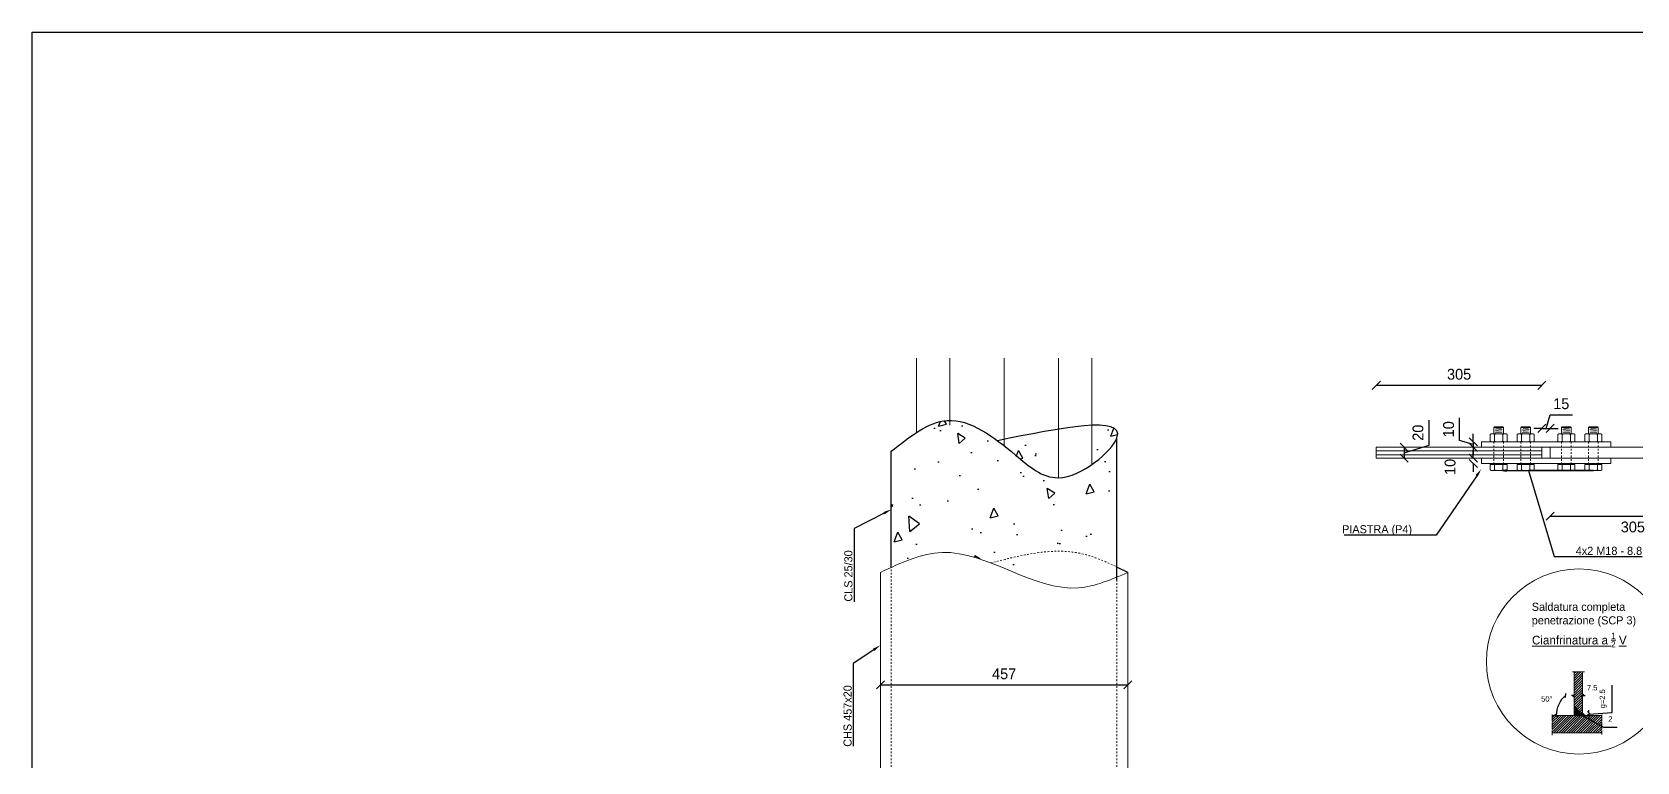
# Model space of a CAD drawing. Header units: millimetres. Extents: x -6949 to 549764, y -83146 to 127128.
# Drawn here: x 10961 to 13927, y -46635 to -45287 of the extents above; entities that cross this region are included whole.
import ezdxf
from ezdxf import colors
from ezdxf.entities.mleader import LeaderData, LeaderLine
from ezdxf.math import Vec2, Vec3

# ---------------------------------------------------------------- set-up
doc = ezdxf.new("R2010")
doc.units = ezdxf.units.MM
doc.linetypes.add('ACAD_ISO02W100', pattern=[15, 12, -3])
doc.linetypes.add('Tratto', pattern=[6.35, 3.175, -3.175])
for name, color, linetype, lineweight in [('armatura', 1, 'Continuous', 15), ('bulloni', 5, 'Continuous', 9), ('piastra', 6, 'Continuous', 18), ('S-BEAM', 5, 'Continuous', 18), ('S-COLS', 7, 'Continuous', 18), ('sezione', 1, 'ACAD_ISO02W100', 20), ('tratteggio', 253, 'Tratto', 15)]:
    doc.layers.add(name, color=color, linetype=linetype, lineweight=lineweight)
doc.layers.add('quote', color=7, linetype='Continuous', lineweight=5, true_color=0x383838)
doc.styles.get("Standard").update_dxf_attribs({"font": ''})
doc.styles.get('Standard').set_extended_font_data('Bahnschrift Light')
doc.dimstyles.new('per cianfrini', dxfattribs={"dimtxt": 10, "dimasz": 5, "dimexe": 0.18, "dimexo": 0.0625, "dimgap": 10, "dimtad": 2, "dimdec": 0, "dimlfac": 0.5, "dimzin": 0, "dimdsep": 46, "dimtxsty": 'Standard', "dimblk": 'OBLIQUE', "dimcen": 0, "dimse1": 1, "dimse2": 1, "dimadec": 0, "dimazin": 0, "dimtfac": 1, "dimtdec": 0, "dimtofl": 0, "dimtmove": 1, "dimatfit": 3, "dimfxl": 1, "dimtolj": 1, "dimtzin": 0, "dimarcsym": 1})
doc.dimstyles.new('Q 1_15', dxfattribs={"dimtxt": 20, "dimasz": 15, "dimexe": 0.18, "dimexo": 0.0625, "dimgap": 10, "dimtad": 2, "dimdec": 0, "dimzin": 0, "dimdsep": 46, "dimtxsty": 'Standard', "dimblk": 'OBLIQUE', "dimcen": 0, "dimse1": 1, "dimse2": 1, "dimadec": 0, "dimazin": 0, "dimtfac": 1, "dimtdec": 0, "dimtofl": 0, "dimtmove": 1, "dimatfit": 3, "dimfxl": 1, "dimtolj": 1, "dimtzin": 0, "dimarcsym": 1})
pattern_1 = [(45, (1799.489, -12.8306), (-2.24506403, 2.24506403), [])]

# ---------------------------------------------------------------- blocks, each defined once
blk = doc.blocks.new('_Oblique')
at = {"color": 0, "linetype": 'ByBlock', "lineweight": -2}
blk.add_line((-0.5, -0.5), (0.5, 0.5), dxfattribs=at)
blk = doc.blocks.new('*D733')
at = {"layer": 'Defpoints', "color": 0, "transparency": 16777216}
for p in [(12985.8, -46492.6), (12528.8, -46559.9), (12985.8, -46559.9)]:
    blk.add_point(p, dxfattribs=at)
at = {"layer": 'quote', "color": 0, "lineweight": -2, "transparency": 16777216}
blk.add_line((12528.8, -46492.6), (12985.8, -46492.6), dxfattribs=at)
at = {"layer": 'quote', "color": 0, "lineweight": -2, "transparency": 16777216, "xscale": 15, "yscale": 15, "zscale": 15, "rotation": 180}
blk.add_blockref('_Oblique', (12528.8, -46492.6), dxfattribs=at)
at = {"layer": 'quote', "color": 0, "lineweight": -2, "transparency": 16777216, "xscale": 15, "yscale": 15, "zscale": 15}
blk.add_blockref('_Oblique', (12985.8, -46492.6), dxfattribs=at)
at = {"layer": 'quote', "color": 0, "transparency": 16777216, "insert": (12757.3, -46472.5), "char_height": 20, "attachment_point": 5}
blk.add_mtext('\\A1;457', dxfattribs=at)
blk = doc.blocks.new('*D738')
at = {"layer": 'Defpoints', "color": 0, "transparency": 16777216}
for p in [(13445, -46053.8), (13445, -46073.8), (13496.5, -46073.8)]:
    blk.add_point(p, dxfattribs=at)
at = {"layer": 'quote', "color": 0, "lineweight": -2, "transparency": 16777216}
for p, q in [((13542.4, -46050), (13542.4, -46003.5)), ((13496.5, -46063.8), (13542.4, -46050)), ((13496.5, -46053.8), (13496.5, -46073.8))]:
    blk.add_line(p, q, dxfattribs=at)
at = {"layer": 'quote', "color": 0, "lineweight": -2, "transparency": 16777216, "xscale": 15, "yscale": 15, "zscale": 15}
for p, rotation in [((13496.5, -46053.8), 90), ((13496.5, -46073.8), 270)]:
    blk.add_blockref('_Oblique', p, dxfattribs=dict(at, rotation=rotation))
at = {"layer": 'quote', "color": 0, "transparency": 16777216, "insert": (13522.1, -46026.8), "char_height": 20, "attachment_point": 5, "rotation": 90}
blk.add_mtext('\\A1;20', dxfattribs=at)
blk = doc.blocks.new('*D739')
at = {"layer": 'Defpoints', "color": 0, "transparency": 16777216}
for p in [(13624.3, -46053.8), (13639.1, -46043.8), (13639.1, -46053.8)]:
    blk.add_point(p, dxfattribs=at)
at = {"layer": 'quote', "color": 0, "lineweight": -2, "transparency": 16777216}
for p, q in [((13598.9, -46041.2), (13598.9, -45999.5)), ((13624.3, -46048.8), (13598.9, -46041.2)), ((13624.3, -46043.8), (13624.3, -46028.8)), ((13624.3, -46043.8), (13624.3, -46053.8)), ((13624.3, -46053.8), (13624.3, -46068.8))]:
    blk.add_line(p, q, dxfattribs=at)
at = {"layer": 'quote', "color": 0, "lineweight": -2, "transparency": 16777216, "xscale": 15, "yscale": 15, "zscale": 15}
for p, rotation in [((13624.3, -46043.8), 270), ((13624.3, -46053.8), 90)]:
    blk.add_blockref('_Oblique', p, dxfattribs=dict(at, rotation=rotation))
at = {"layer": 'quote', "color": 0, "transparency": 16777216, "insert": (13578.7, -46020.4), "char_height": 20, "attachment_point": 5, "rotation": 90}
blk.add_mtext('\\A1;10', dxfattribs=at)
blk = doc.blocks.new('*D740')
at = {"layer": 'Defpoints', "color": 0, "transparency": 16777216}
for p in [(13624.3, -46083.8), (13639.1, -46073.8), (13639.1, -46083.8)]:
    blk.add_point(p, dxfattribs=at)
at = {"layer": 'quote', "color": 0, "lineweight": -2, "transparency": 16777216}
for p, q in [((13624.3, -46073.8), (13624.3, -46058.8)), ((13624.3, -46083.8), (13624.3, -46098.8))]:
    blk.add_line(p, q, dxfattribs=at)
at = {"layer": 'quote', "color": 0, "lineweight": -2, "transparency": 16777216, "xscale": 15, "yscale": 15, "zscale": 15}
for p, rotation in [((13624.3, -46073.8), 270), ((13624.3, -46083.8), 90)]:
    blk.add_blockref('_Oblique', p, dxfattribs=dict(at, rotation=rotation))
at = {"layer": 'quote', "color": 0, "transparency": 16777216, "insert": (13581.4, -46090), "char_height": 20, "attachment_point": 5, "rotation": 90}
blk.add_mtext('\\A1;10', dxfattribs=at)
blk = doc.blocks.new('*D741')
at = {"layer": 'Defpoints', "color": 0, "transparency": 16777216}
for p in [(13751, -45939.2), (13445, -46053.8), (13751, -46053.8)]:
    blk.add_point(p, dxfattribs=at)
at = {"layer": 'quote', "color": 0, "lineweight": -2, "transparency": 16777216}
blk.add_line((13445, -45939.2), (13751, -45939.2), dxfattribs=at)
at = {"layer": 'quote', "color": 0, "lineweight": -2, "transparency": 16777216, "xscale": 15, "yscale": 15, "zscale": 15, "rotation": 180}
blk.add_blockref('_Oblique', (13445, -45939.2), dxfattribs=at)
at = {"layer": 'quote', "color": 0, "lineweight": -2, "transparency": 16777216, "xscale": 15, "yscale": 15, "zscale": 15}
blk.add_blockref('_Oblique', (13751, -45939.2), dxfattribs=at)
at = {"layer": 'quote', "color": 0, "transparency": 16777216, "insert": (13598, -45918.9), "char_height": 20, "attachment_point": 5}
blk.add_mtext('\\A1;305', dxfattribs=at)
blk = doc.blocks.new('*D742')
at = {"layer": 'Defpoints', "color": 0, "transparency": 16777216}
for p in [(13766.1, -46073.8), (14072.1, -46073.8), (14072.1, -46180.9)]:
    blk.add_point(p, dxfattribs=at)
at = {"layer": 'quote', "color": 0, "lineweight": -2, "transparency": 16777216}
blk.add_line((13766.1, -46180.9), (14072.1, -46180.9), dxfattribs=at)
at = {"layer": 'quote', "color": 0, "lineweight": -2, "transparency": 16777216, "xscale": 15, "yscale": 15, "zscale": 15, "rotation": 180}
blk.add_blockref('_Oblique', (13766.1, -46180.9), dxfattribs=at)
at = {"layer": 'quote', "color": 0, "lineweight": -2, "transparency": 16777216, "xscale": 15, "yscale": 15, "zscale": 15}
blk.add_blockref('_Oblique', (14072.1, -46180.9), dxfattribs=at)
at = {"layer": 'quote', "color": 0, "transparency": 16777216, "insert": (13919.1, -46201.1), "char_height": 20, "attachment_point": 5}
blk.add_mtext('\\A1;305', dxfattribs=at)
blk = doc.blocks.new('*D767')
at = {"layer": 'Defpoints', "color": 0, "transparency": 16777216}
for p in [(13766.1, -46018.8), (13751, -46073.8), (13766.1, -46073.8)]:
    blk.add_point(p, dxfattribs=at)
at = {"layer": 'quote', "color": 0, "lineweight": -2, "transparency": 16777216}
for p, q in [((13758.6, -46018.8), (13766.1, -45993.5)), ((13766.1, -45993.5), (13807.5, -45993.5)), ((13751, -46018.8), (13736, -46018.8)), ((13751, -46018.8), (13766.1, -46018.8)), ((13766.1, -46018.8), (13781.1, -46018.8))]:
    blk.add_line(p, q, dxfattribs=at)
at = {"layer": 'quote', "color": 0, "lineweight": -2, "transparency": 16777216, "xscale": 15, "yscale": 15, "zscale": 15}
blk.add_blockref('_Oblique', (13751, -46018.8), dxfattribs=at)
at = {"layer": 'quote', "color": 0, "lineweight": -2, "transparency": 16777216, "xscale": 15, "yscale": 15, "zscale": 15, "rotation": 180}
blk.add_blockref('_Oblique', (13766.1, -46018.8), dxfattribs=at)
at = {"layer": 'quote', "color": 0, "transparency": 16777216, "insert": (13786.8, -45973.4), "char_height": 20, "attachment_point": 5}
blk.add_mtext('\\A1;15', dxfattribs=at)
blk = doc.blocks.new('*D1900')
at = {"layer": 'Defpoints', "color": 0, "transparency": 16777216}
for p in [(13825.8, -46544.5), (13825.8, -46549.5), (13837.9, -46549.5)]:
    blk.add_point(p, dxfattribs=at)
at = {"layer": 'quote', "color": 0, "lineweight": -2, "transparency": 16777216}
for p, q in [((13880.7, -46543.6), (13880.7, -46493.3)), ((13837.9, -46544.5), (13837.9, -46539.5)), ((13837.9, -46547), (13880.7, -46543.6)), ((13837.9, -46544.5), (13837.9, -46549.5)), ((13837.9, -46549.5), (13837.9, -46554.5))]:
    blk.add_line(p, q, dxfattribs=at)
at = {"layer": 'quote', "color": 0, "lineweight": -2, "transparency": 16777216, "xscale": 5, "yscale": 5, "zscale": 5}
for p, rotation in [((13837.9, -46544.5), 270), ((13837.9, -46549.5), 90)]:
    blk.add_blockref('_Oblique', p, dxfattribs=dict(at, rotation=rotation))
at = {"layer": 'quote', "color": 0, "transparency": 16777216, "insert": (13864.2, -46518.5), "char_height": 10, "attachment_point": 5, "rotation": 90}
blk.add_mtext('\\A1;g=2.5', dxfattribs=at)
blk = doc.blocks.new('*D1901')
at = {"layer": 'Defpoints', "color": 0, "transparency": 16777216}
for p in [(13810.8, -46526.6), (13825.8, -46512.6), (13825.8, -46526.6)]:
    blk.add_point(p, dxfattribs=at)
at = {"layer": 'quote', "color": 0, "lineweight": -2, "transparency": 16777216}
for p, q in [((13810.8, -46512.6), (13805.8, -46512.6)), ((13825.8, -46512.6), (13830.8, -46512.6))]:
    blk.add_line(p, q, dxfattribs=at)
at = {"layer": 'quote', "color": 0, "lineweight": -2, "transparency": 16777216, "xscale": 5, "yscale": 5, "zscale": 5}
blk.add_blockref('_Oblique', (13810.8, -46512.6), dxfattribs=at)
at = {"layer": 'quote', "color": 0, "lineweight": -2, "transparency": 16777216, "xscale": 5, "yscale": 5, "zscale": 5, "rotation": 180}
blk.add_blockref('_Oblique', (13825.8, -46512.6), dxfattribs=at)
at = {"layer": 'quote', "color": 0, "transparency": 16777216, "insert": (13844, -46498), "char_height": 10, "attachment_point": 5}
blk.add_mtext('\\A1;7.5', dxfattribs=at)
blk = doc.blocks.new('*D1902')
at = {"layer": 'Defpoints', "color": 0, "transparency": 16777216}
for p in [(13785.4, -46522.9), (13770.2, -46549.5), (13810.8, -46531.4), (13821.8, -46544.5), (13861.5, -46549.5)]:
    blk.add_point(p, dxfattribs=at)
at = {"layer": 'quote', "color": 0, "lineweight": -2, "transparency": 16777216}
blk.add_arc((13826, -46549.5), 48.5, 130, 180, dxfattribs=at)
at = {"layer": 'quote', "color": 0, "lineweight": -2, "transparency": 16777216, "xscale": 5, "yscale": 5, "zscale": 5}
for p, rotation in [((13794.8, -46512.4), 39.99999999997181), ((13777.5, -46549.5), 270.0000000000047)]:
    blk.add_blockref('_Oblique', p, dxfattribs=dict(at, rotation=rotation))
at = {"layer": 'quote', "color": 0, "transparency": 16777216, "insert": (13760.2, -46518.8), "char_height": 10, "attachment_point": 5}
blk.add_mtext('\\A1;50°', dxfattribs=at)
blk = doc.blocks.new('*D1906')
at = {"layer": 'Defpoints', "color": 0, "transparency": 16777216}
for p in [(13821.8, -46544.5), (13825.8, -46544.5), (13825.8, -46547.9)]:
    blk.add_point(p, dxfattribs=at)
at = {"layer": 'quote', "color": 0, "lineweight": -2, "transparency": 16777216}
for p, q in [((13821.8, -46547.9), (13816.8, -46547.9)), ((13821.8, -46547.9), (13825.8, -46547.9)), ((13823.8, -46547.9), (13864.7, -46571)), ((13825.8, -46547.9), (13830.8, -46547.9)), ((13864.7, -46571), (13890.4, -46571))]:
    blk.add_line(p, q, dxfattribs=at)
at = {"layer": 'quote', "color": 0, "lineweight": -2, "transparency": 16777216, "xscale": 5, "yscale": 5, "zscale": 5}
blk.add_blockref('_Oblique', (13821.8, -46547.9), dxfattribs=at)
at = {"layer": 'quote', "color": 0, "lineweight": -2, "transparency": 16777216, "xscale": 5, "yscale": 5, "zscale": 5, "rotation": 180}
blk.add_blockref('_Oblique', (13825.8, -46547.9), dxfattribs=at)
at = {"layer": 'quote', "color": 0, "transparency": 16777216, "insert": (13877.6, -46556), "char_height": 10, "attachment_point": 5}
blk.add_mtext('\\A1;2', dxfattribs=at)

msp = doc.modelspace()

# ---------------------------------------------------------------- hatches: boundary and pattern name
h = msp.add_hatch()
h.set_pattern_fill('AR-CONC', color=256, angle=48)
h.set_pattern_definition([(98, (-4771.83, 7203.97), (133.7504, 124.72426), [19.05, -209.55]), (43, (-4771.83, 7203.97), (-165.56536, 101.651), [15.24, -167.6406]), (148.45144, (-4760.69, 7214.36), (-31.81497, 226.3753), [16.19, -178.09024]), (94.1842, (-4809.59, 7237.96), (212.6308, 173.3192), [28.575, -314.325]), (144.63556, (-4791.87, 7252.4), (-25.0191, 341.986), [24.285, -267.1356]), (39.18415, (-4809.59, 7237.96), (-25.0191, 341.986), [22.86, -251.4597]), (69, (-4783.15, 7248.34), (177.4477, 44.24268), [19.05, -209.55]), (14, (-4783.15, 7248.34), (-95.5247, 169.17366), [15.24, -167.64]), (119.45145, (-4768.36, 7252.02), (81.923, 213.41634), [16.19, -178.08994]), (85.5, (-4771.834, 7203.97), (-60.76996, 58.873644), [0, -165.608, 0, -170.18, 0, -168.275]), (55.5, (-4771.83, 7203.97), (-29.7376, 116.69058), [0, -97.028, 0, -161.798, 0, -64.135]), (15.5, (-4809.735, 7161.874), (94.9851, 96.93017), [0, -63.5, 0, -198.12, 0, -262.89]), (5.5, (-4826.73, 7143), (80.2222, 127.09508), [0, -82.55, 0, -131.572, 0, -186.69])])
edge = h.paths.add_edge_path()
edge.add_spline(control_points=[(12810, -46093.1), (12824.7, -46103.2), (12850.8, -46115.3), (12882.5, -46105.8), (12895.2, -46099.8)], knot_values=[296.943431, 296.943431, 296.943431, 296.943431, 348.963017, 385.423919, 385.423919, 385.423919, 385.423919], degree=3, periodic=0)
edge.add_line((12895.2, -46099.8), (12895.2, -46015.2))
edge.add_spline(control_points=[(12895.2, -46015.2), (12870.5, -46017.8), (12841.2, -46022.8), (12810, -46028.7)], knot_values=[599.118576, 599.118576, 599.118576, 599.118576, 659.961978, 659.961978, 659.961978, 659.961978], degree=3, periodic=0)
edge.add_line((12810, -46028.7), (12810, -46093.1))
edge = h.paths.add_edge_path()
edge.add_spline(control_points=[(12895.2, -46099.8), (12906.6, -46094.4), (12917.8, -46087.3), (12927.8, -46079.5)], knot_values=[385.423919, 385.423919, 385.423919, 385.423919, 418.092894, 418.092894, 418.092894, 418.092894], degree=3, periodic=0)
edge.add_line((12927.8, -46079.5), (12927.8, -46013))
edge.add_spline(control_points=[(12927.8, -46013), (12918.3, -46013.1), (12907.3, -46013.8), (12895.2, -46015.2)], knot_values=[569.345924, 569.345924, 569.345924, 569.345924, 599.118576, 599.118576, 599.118576, 599.118576], degree=3, periodic=0)
edge.add_line((12895.2, -46015.2), (12895.2, -46099.8))
edge = h.paths.add_edge_path()
edge.add_spline(control_points=[(12927.8, -46079.5), (12946.8, -46064.8), (12982.7, -46023.5), (12956.3, -46012.9), (12927.8, -46013)], knot_values=[418.092894, 418.092894, 418.092894, 418.092894, 480.202566, 569.345924, 569.345924, 569.345924, 569.345924], degree=3, periodic=0)
edge.add_line((12927.8, -46013), (12927.8, -46079.5))
edge = h.paths.add_edge_path()
edge.add_spline(control_points=[(12810, -46028.7), (12788.9, -46032.7), (12766.9, -46037.1), (12745, -46041.6)], knot_values=[659.961978, 659.961978, 659.961978, 659.961978, 701.048652, 701.048652, 701.048652, 701.048652], degree=3, periodic=0)
edge.add_spline(control_points=[(12548.8, -46061.2), (12582.9, -46033.9), (12657.7, -45973.7), (12749.8, -46043.2), (12799.3, -46085.8), (12810, -46093.1)], knot_values=[0, 0, 0, 0, 118.117284, 259.466462, 296.943431, 296.943431, 296.943431, 296.943431], degree=3, periodic=0)
edge.add_line((12810, -46093.1), (12810, -46028.7))
h = msp.add_hatch()
h.set_pattern_fill('AR-CONC', color=256, angle=48)
edge = h.paths.add_edge_path()
edge.add_spline(control_points=[(12965.8, -46036), (12960.9, -46049.5), (12942.3, -46069.8), (12919.4, -46085.7)], knot_values=[409.222106, 409.222106, 409.222106, 409.222106, 480.202566, 480.202566, 480.202566, 480.202566], degree=3, periodic=0)
edge.add_spline(control_points=[(12919.4, -46085.7), (12900, -46099.2), (12877.4, -46109.5), (12857.5, -46109.9)], knot_values=[349.13403, 349.13403, 349.13403, 349.13403, 409.222106, 409.222106, 409.222106, 409.222106], degree=3, periodic=0)
edge.add_spline(control_points=[(12857.5, -46109.9), (12857.4, -46109.9), (12827.7, -46110.6), (12797.2, -46083.4), (12764.4, -46056.4), (12757.3, -46050.9)], knot_values=[235.148749, 235.148749, 235.148749, 235.148749, 235.319763, 324.816318, 349.13403, 349.13403, 349.13403, 349.13403], degree=3, periodic=0)
edge.add_spline(control_points=[(12757.3, -46050.9), (12724.7, -46025.4), (12690.4, -46003.9), (12657.1, -46004)], knot_values=[123.571311, 123.571311, 123.571311, 123.571311, 235.148749, 235.148749, 235.148749, 235.148749], degree=3, periodic=0)
edge.add_spline(control_points=[(12657.1, -46004), (12657.1, -46004), (12657, -46004), (12657, -46004)], knot_values=[123.553186, 123.553186, 123.553186, 123.553186, 123.571311, 123.571311, 123.571311, 123.571311], degree=3, periodic=0)
edge.add_spline(control_points=[(12657, -46004), (12655.4, -46004), (12634.5, -46004.7), (12613.9, -46014.2), (12595.1, -46026.4)], knot_values=[53.419193, 53.419193, 53.419193, 53.419193, 58.855095, 123.553186, 123.553186, 123.553186, 123.553186], degree=3, periodic=0)
edge.add_spline(control_points=[(12595.1, -46026.4), (12579.6, -46036.5), (12564.2, -46048.9), (12548.8, -46061.2)], knot_values=[0, 0, 0, 0, 53.419193, 53.419193, 53.419193, 53.419193], degree=3, periodic=0)
edge.add_line((12548.8, -46061.2), (12548.8, -46275.6))
edge.add_spline(control_points=[(12548.8, -46275.6), (12580, -46261.4), (12640.7, -46237.7), (12702.6, -46255.9), (12732.7, -46267.4)], knot_values=[21.09983, 21.09983, 21.09983, 21.09983, 119.794678, 212.827969, 212.827969, 212.827969, 212.827969], degree=3, periodic=0)
edge.add_spline(control_points=[(12732.7, -46267.4), (12788.8, -46253.1), (12869.7, -46232.5), (12943.4, -46264.2), (12965.8, -46275)], knot_values=[21.801139, 21.801139, 21.801139, 21.801139, 187.772173, 260.815544, 260.815544, 260.815544, 260.815544], degree=3, periodic=0)
edge.add_line((12965.8, -46275), (12965.8, -46036))
edge = h.paths.add_edge_path()
edge.add_spline(control_points=[(12965.8, -46275), (12943.4, -46264.2), (12869.7, -46232.5), (12788.8, -46253.1), (12732.7, -46267.4)], knot_values=[21.801139, 21.801139, 21.801139, 21.801139, 94.84451, 260.815544, 260.815544, 260.815544, 260.815544], degree=3, periodic=0)
edge.add_spline(control_points=[(12732.7, -46267.4), (12786.9, -46288.2), (12865.5, -46330.6), (12942.3, -46303.3), (12965.8, -46293.5)], knot_values=[212.827969, 212.827969, 212.827969, 212.827969, 380.336084, 454.511818, 454.511818, 454.511818, 454.511818], degree=3, periodic=0)
edge.add_line((12965.8, -46293.5), (12965.8, -46275))
at = {"layer": 'quote', "true_color": 0xc7c8ca}
h = msp.add_hatch(dxfattribs=at)
h.set_pattern_fill('ANSI31', color=9)
h.set_pattern_definition(pattern_1)
h.paths.add_polyline_path([(13825.8, -46468.7), (13810.8, -46468.7), (13810.8, -46526.6), (13810.8, -46531.4), (13821.8, -46544.5), (13825.8, -46544.5)])
h = msp.add_hatch(dxfattribs=at)
h.set_pattern_fill('ANSI31', color=9)
h.set_pattern_definition(pattern_1)
h.paths.add_polyline_path([(13861.5, -46581.5), (13861.5, -46549.5), (13770.2, -46549.5), (13770.2, -46581.5)])
at = {"layer": 'quote'}
h = msp.add_hatch(color=0, dxfattribs=at)
h.dxf.hatch_style = 1
h.paths.add_polyline_path([(13821.8, -46544.5), (13810.8, -46531.4), (13810.8, -46549.5), (13825.8, -46549.5), (13825.8, -46544.5)])

# ---------------------------------------------------------------- linework, layer by layer
msp.add_lwpolyline([(10961.1, -45286.5), (16802.7, -45286.5), (16802.7, -48298.2), (10961.1, -48298.2)], close=True)
for points in [[(12965.8, -46299.3), (12965.8, -46036)], [(12548.8, -46275.9), (12548.8, -46061.2)], [(12985.8, -46284.9), (12965.8, -46275)]]:
    msp.add_lwpolyline(points)
msp.add_spline([(12548.8, -46061.2), (12652.2, -46004.1), (12778.3, -46068), (12857.3, -46110), (12965.8, -46036), (12745, -46041.6)], degree=3)
at = {"layer": 'armatura'}
for points in [[(12595.1, -46026.4), (12595.1, -45889.1)], [(12657, -46004), (12657, -45889.1)], [(12657.1, -46012.9), (12657.1, -45889.1)], [(12757.3, -46050.9), (12757.3, -45889.1)], [(12857.5, -46109.9), (12857.5, -45889.1)], [(12919.4, -46085.7), (12919.4, -45889.1)]]:
    msp.add_lwpolyline(points, dxfattribs=at)
at = {"layer": 'bulloni'}
for p, q in [((13662.1, -46017.1), (13663.1, -46016.1)), ((13662.1, -46017.1), (13662.1, -46028.8)), ((13662.1, -46017.1), (13680.1, -46017.1)), ((13663.1, -46016.1), (13679.1, -46016.1)), ((13677.6, -46021), (13664.6, -46021.8)), ((13676.1, -46018.6), (13666.1, -46019.2)), ((13676.1, -46023.6), (13666.1, -46024.2)), ((13679.1, -46016.1), (13680.1, -46017.1)), ((13680.1, -46017.1), (13680.1, -46028.8)), ((13712.1, -46017.1), (13713.1, -46016.1)), ((13712.1, -46017.1), (13712.1, -46028.8)), ((13712.1, -46017.1), (13730.1, -46017.1)), ((13713.1, -46016.1), (13729.1, -46016.1)), ((13727.6, -46021), (13714.6, -46021.8)), ((13726.1, -46018.6), (13716.1, -46019.2)), ((13726.1, -46023.6), (13716.1, -46024.2)), ((13729.1, -46016.1), (13730.1, -46017.1)), ((13730.1, -46017.1), (13730.1, -46028.8)), ((13788.1, -46016.1), (13787.1, -46017.1)), ((13787.1, -46017.1), (13787.1, -46028.8)), ((13805.1, -46017.1), (13787.1, -46017.1)), ((13804.1, -46016.1), (13788.1, -46016.1)), ((13789.6, -46021), (13802.6, -46021.8)), ((13791.1, -46018.6), (13801.1, -46019.2)), ((13791.1, -46023.6), (13801.1, -46024.2)), ((13805.1, -46017.1), (13804.1, -46016.1)), ((13805.1, -46017.1), (13805.1, -46028.8)), ((13838.1, -46016.1), (13837.1, -46017.1)), ((13837.1, -46017.1), (13837.1, -46028.8)), ((13855.1, -46017.1), (13837.1, -46017.1)), ((13854.1, -46016.1), (13838.1, -46016.1)), ((13839.6, -46021), (13852.6, -46021.8)), ((13841.1, -46018.6), (13851.1, -46019.2)), ((13841.1, -46023.6), (13851.1, -46024.2)), ((13855.1, -46017.1), (13854.1, -46016.1)), ((13855.1, -46017.1), (13855.1, -46028.8)), ((13657.4, -46028.8), (13655.6, -46030)), ((13655.6, -46042.5), (13655.6, -46030)), ((13657.4, -46043.8), (13655.6, -46042.5)), ((13657.4, -46028.8), (13684.8, -46028.8)), ((13657.4, -46043.8), (13684.8, -46043.8)), ((13663.3, -46042.5), (13663.3, -46030)), ((13677.6, -46026), (13664.6, -46026.8)), ((13678.9, -46030), (13678.9, -46042.5)), ((13684.8, -46028.8), (13686.7, -46030)), ((13684.8, -46043.8), (13686.7, -46042.5)), ((13686.7, -46042.5), (13686.7, -46030)), ((13707.4, -46028.8), (13705.6, -46030)), ((13705.6, -46042.5), (13705.6, -46030)), ((13707.4, -46043.8), (13705.6, -46042.5)), ((13707.4, -46028.8), (13734.8, -46028.8)), ((13707.4, -46043.8), (13734.8, -46043.8)), ((13713.3, -46042.5), (13713.3, -46030)), ((13727.6, -46026), (13714.6, -46026.8)), ((13728.9, -46030), (13728.9, -46042.5)), ((13734.8, -46028.8), (13736.7, -46030)), ((13734.8, -46043.8), (13736.7, -46042.5)), ((13736.7, -46042.5), (13736.7, -46030)), ((13782.4, -46028.8), (13780.6, -46030)), ((13780.6, -46042.5), (13780.6, -46030)), ((13782.4, -46043.8), (13780.6, -46042.5)), ((13809.8, -46028.8), (13782.4, -46028.8)), ((13809.8, -46043.8), (13782.4, -46043.8)), ((13788.3, -46030), (13788.3, -46042.5)), ((13789.6, -46026), (13802.6, -46026.8)), ((13803.9, -46042.5), (13803.9, -46030)), ((13809.8, -46028.8), (13811.7, -46030)), ((13809.8, -46043.8), (13811.7, -46042.5)), ((13811.7, -46042.5), (13811.7, -46030)), ((13832.4, -46028.8), (13830.6, -46030)), ((13830.6, -46042.5), (13830.6, -46030)), ((13832.4, -46043.8), (13830.6, -46042.5)), ((13859.8, -46028.8), (13832.4, -46028.8)), ((13859.8, -46043.8), (13832.4, -46043.8)), ((13838.3, -46030), (13838.3, -46042.5)), ((13839.6, -46026), (13852.6, -46026.8)), ((13853.9, -46042.5), (13853.9, -46030)), ((13859.8, -46028.8), (13861.7, -46030)), ((13859.8, -46043.8), (13861.7, -46042.5)), ((13861.7, -46042.5), (13861.7, -46030)), ((13655.6, -46085.3), (13686.7, -46085.3)), ((13655.6, -46095.5), (13655.6, -46085.3)), ((13657.4, -46096.8), (13655.6, -46095.5)), ((13657.4, -46096.8), (13684.8, -46096.8)), ((13658.6, -46084.8), (13683.6, -46084.8)), ((13658.6, -46085.3), (13658.6, -46084.8)), ((13663.3, -46095.5), (13663.3, -46085.3)), ((13678.9, -46085.3), (13678.9, -46095.5)), ((13683.6, -46085.3), (13683.6, -46084.8)), ((13684.8, -46096.8), (13686.7, -46095.5)), ((13686.7, -46095.5), (13686.7, -46085.3)), ((13705.6, -46085.3), (13736.7, -46085.3)), ((13705.6, -46095.5), (13705.6, -46085.3)), ((13707.4, -46096.8), (13705.6, -46095.5)), ((13707.4, -46096.8), (13734.8, -46096.8)), ((13708.6, -46084.8), (13733.6, -46084.8)), ((13708.6, -46085.3), (13708.6, -46084.8)), ((13713.3, -46095.5), (13713.3, -46085.3)), ((13728.9, -46085.3), (13728.9, -46095.5)), ((13733.6, -46085.3), (13733.6, -46084.8)), ((13734.8, -46096.8), (13736.7, -46095.5)), ((13736.7, -46095.5), (13736.7, -46085.3)), ((13811.7, -46085.3), (13780.6, -46085.3)), ((13780.6, -46095.5), (13780.6, -46085.3)), ((13782.4, -46096.8), (13780.6, -46095.5)), ((13809.8, -46096.8), (13782.4, -46096.8)), ((13808.6, -46084.8), (13783.6, -46084.8)), ((13783.6, -46085.3), (13783.6, -46084.8)), ((13788.3, -46085.3), (13788.3, -46095.5)), ((13803.9, -46095.5), (13803.9, -46085.3)), ((13808.6, -46085.3), (13808.6, -46084.8)), ((13809.8, -46096.8), (13811.7, -46095.5)), ((13811.7, -46095.5), (13811.7, -46085.3)), ((13861.7, -46085.3), (13830.6, -46085.3)), ((13830.6, -46095.5), (13830.6, -46085.3)), ((13832.4, -46096.8), (13830.6, -46095.5)), ((13859.8, -46096.8), (13832.4, -46096.8)), ((13858.6, -46084.8), (13833.6, -46084.8)), ((13833.6, -46085.3), (13833.6, -46084.8)), ((13838.3, -46085.3), (13838.3, -46095.5)), ((13853.9, -46095.5), (13853.9, -46085.3)), ((13858.6, -46085.3), (13858.6, -46084.8)), ((13859.8, -46096.8), (13861.7, -46095.5)), ((13861.7, -46095.5), (13861.7, -46085.3))]:
    msp.add_line(p, q, dxfattribs=at)
at = {"layer": 'bulloni', "linetype": 'Tratto'}
for points in [[(13662, -46043.8), (13662.1, -46083.8)], [(13680.1, -46043.8), (13680.1, -46083.8)], [(13712, -46043.8), (13712.1, -46083.8)], [(13730.1, -46043.8), (13730.1, -46083.8)], [(13787.1, -46043.8), (13787.1, -46083.8)], [(13805.3, -46043.8), (13805.2, -46083.8)], [(13837.1, -46043.8), (13837.1, -46083.8)], [(13855.3, -46043.8), (13855.2, -46083.8)]]:
    msp.add_lwpolyline(points, dxfattribs=at)
at = {"layer": 'bulloni'}
for centre, radius, start, end in [((13659.5, -46035.4), 6.67, 54.2621, 125.7379), ((13659.5, -46037.1), 6.67, 234.2621, 305.7379), ((13671.1, -46053.6), 24.8, 71.6858, 108.3142), ((13671.1, -46019), 24.8, 251.6858, 288.3142), ((13682.8, -46035.4), 6.67, 54.2621, 125.7379), ((13682.8, -46037.1), 6.67, 234.2621, 305.7379), ((13709.5, -46035.4), 6.67, 54.2621, 125.7379), ((13709.5, -46037.1), 6.67, 234.2621, 305.7379), ((13721.1, -46053.6), 24.8, 71.6858, 108.3142), ((13721.1, -46019), 24.8, 251.6858, 288.3142), ((13732.8, -46035.4), 6.67, 54.2621, 125.7379), ((13732.8, -46037.1), 6.67, 234.2621, 305.7379), ((13784.5, -46035.4), 6.67, 54.2621, 125.7379), ((13784.5, -46037.1), 6.67, 234.2621, 305.7379), ((13796.1, -46053.6), 24.8, 71.6858, 108.3142), ((13796.1, -46019), 24.8, 251.6858, 288.3142), ((13807.8, -46035.4), 6.67, 54.2621, 125.7379), ((13807.8, -46037.1), 6.67, 234.2621, 305.7379), ((13834.5, -46035.4), 6.67, 54.2621, 125.7379), ((13834.5, -46037.1), 6.67, 234.2621, 305.7379), ((13846.1, -46053.6), 24.8, 71.6858, 108.3142), ((13846.1, -46019), 24.8, 251.6858, 288.3142), ((13857.8, -46035.4), 6.67, 54.2621, 125.7379), ((13857.8, -46037.1), 6.67, 234.2621, 305.7379), ((13661.1, -46083.8), 1, 270, 0), ((13681.1, -46083.8), 1, 180, 270), ((13711.1, -46083.8), 1, 270, 0), ((13731.1, -46083.8), 1, 180, 270), ((13786.1, -46083.8), 1, 270, 0), ((13806.1, -46083.8), 1, 180, 270), ((13836.1, -46083.8), 1, 270, 0), ((13856.1, -46083.8), 1, 180, 270), ((13659.5, -46090.1), 6.67, 234.2621, 305.7379), ((13671.1, -46072), 24.8, 251.6858, 288.3142), ((13682.8, -46090.1), 6.67, 234.2621, 305.7379), ((13709.5, -46090.1), 6.67, 234.2621, 305.7379), ((13721.1, -46072), 24.8, 251.6858, 288.3142), ((13732.8, -46090.1), 6.67, 234.2621, 305.7379), ((13784.5, -46090.1), 6.67, 234.2621, 305.7379), ((13796.1, -46072), 24.8, 251.6858, 288.3142), ((13807.8, -46090.1), 6.67, 234.2621, 305.7379), ((13834.5, -46090.1), 6.67, 234.2621, 305.7379), ((13846.1, -46072), 24.8, 251.6858, 288.3142), ((13857.8, -46090.1), 6.67, 234.2621, 305.7379)]:
    msp.add_arc(centre, radius, start, end, dxfattribs=at)
at = {"layer": 'piastra'}
for points in [[(13445, -46053.8), (13751, -46053.8), (13751, -46073.8), (13445, -46073.8), (13445, -46053.8)], [(13639.1, -46053.8), (13878.1, -46053.8), (13878.1, -46043.8), (13639.1, -46043.8), (13639.1, -46053.8)], [(13766.1, -46053.8), (14072.1, -46053.8), (14072.1, -46073.8), (13766.1, -46073.8), (13766.1, -46053.8)], [(13751, -46067.5), (13751, -46060), (13445, -46060), (13445, -46067.5), (13751, -46067.5)], [(13639.1, -46073.8), (13878.1, -46073.8), (13878.1, -46083.8), (13639.1, -46083.8), (13639.1, -46073.8)]]:
    msp.add_lwpolyline(points, dxfattribs=at)
at = {"layer": 'quote'}
msp.add_lwpolyline([(13825.8, -46544.5), (13825.8, -46549.5)], dxfattribs=at)
msp.add_circle((13819.4, -46449.6), 171, dxfattribs=at)
at = {"layer": 'S-BEAM'}
for points in [[(13810.8, -46526.6), (13810.8, -46468.7)], [(13810.8, -46468.7), (13825.8, -46468.7), (13825.8, -46544.5)], [(13810.8, -46526.6), (13810.8, -46531.4)], [(13861.5, -46549.5), (13770.2, -46549.5)], [(13821.8, -46544.5), (13810.8, -46531.4)], [(13810.8, -46531.4), (13810.8, -46549.5)], [(13825.8, -46544.5), (13821.8, -46544.5)], [(13825.8, -46549.5), (13825.8, -46544.5)], [(13861.5, -46581.5), (13770.2, -46581.5)]]:
    msp.add_lwpolyline(points, dxfattribs=at)
at = {"layer": 'S-COLS'}
msp.add_line((12985.8, -46834.9), (12985.8, -46284.9), dxfattribs=at)
for points in [[(12528.8, -46834.9), (12528.8, -46284.9)], [(12985.8, -46821.5), (12985.8, -46284.9)]]:
    msp.add_lwpolyline(points, dxfattribs=at)
msp.add_spline([(12528.8, -46284.9), (12642.8, -46248.1), (12895, -46313.5), (12985.8, -46284.9)], degree=3, dxfattribs=at)
at = {"layer": 'sezione'}
for points in [[(13807.3, -46468.7), (13829.6, -46468.7)], [(13770.2, -46547.3), (13770.2, -46585.6)], [(13861.5, -46547.3), (13861.5, -46584.2)]]:
    msp.add_lwpolyline(points, dxfattribs=at)
at = {"layer": 'tratteggio'}
for points in [[(12548.8, -46834.9), (12548.8, -46275.9)], [(12965.8, -46834.9), (12965.8, -46299.3)]]:
    msp.add_lwpolyline(points, dxfattribs=at)
msp.add_spline([(12985.8, -46284.9), (12897.7, -46249.7), (12732.7, -46267.4)], degree=3, dxfattribs=at)

# ---------------------------------------------------------------- texts
at = {"layer": 'quote', "color": 0, "insert": (13732.3, -46341), "char_height": 15, "attachment_point": 1}
msp.add_mtext_dynamic_manual_height_columns('Saldatura completa penetrazione (SCP 3)', width=279.735, gutter_width=1, heights=[0], dxfattribs=at)
at = {"layer": 'quote', "insert": (13728.5, -46396.6), "char_height": 16, "attachment_point": 1}
msp.add_mtext_dynamic_manual_height_columns('\\A1;\\pxqc;{\\LCianfrinatura a \\H0.7x;\\S1/2;\\H1.42857x; V}', width=183.312, gutter_width=2, heights=[0], dxfattribs=at)

# ---------------------------------------------------------------- dimensions: what is measured, and where the dimension line sits
at = {"layer": 'quote'}
for base, p1, p2, picture, middle in [((13751, -45939.2), (13445, -46053.8), (13751, -46053.8), '*D741', (13598, -45918.9)), ((14072.1, -46180.9), (13766.1, -46073.8), (14072.1, -46073.8), '*D742', (13919.1, -46201.1))]:
    dim = msp.add_linear_dim(base=base, p1=p1, p2=p2, text='305', dimstyle='Q 1_15', dxfattribs=at)
    dim.commit()
    dim.dimension.update_dxf_attribs({"geometry": picture, "text_midpoint": middle})
for base, p1, p2, picture, middle in [((13766.1, -46018.8), (13751, -46073.8), (13766.1, -46073.8), '*D767', (13776.1, -45973.4)), ((12985.8, -46492.6), (12528.8, -46559.9), (12985.8, -46559.9), '*D733', (12757.3, -46472.5))]:
    dim = msp.add_linear_dim(base=base, p1=p1, p2=p2, dimstyle='Q 1_15', dxfattribs=at)
    dim.commit()
    dim.dimension.update_dxf_attribs({"geometry": picture, "text_midpoint": middle})
for base, p1, p2, picture, middle in [((13496.5, -46073.8), (13445, -46053.8), (13445, -46073.8), '*D738', (13522.1, -46040)), ((13624.3, -46053.8), (13639.1, -46043.8), (13639.1, -46053.8), '*D739', (13578.7, -46031.2))]:
    dim = msp.add_linear_dim(base=base, p1=p1, p2=p2, angle=90, dimstyle='Q 1_15', dxfattribs=at)
    dim.commit()
    dim.dimension.update_dxf_attribs({"geometry": picture, "text_midpoint": middle})
dim = msp.add_linear_dim(base=(13624.3, -46083.8), p1=(13639.1, -46073.8), p2=(13639.1, -46083.8), angle=90, dimstyle='Q 1_15', dxfattribs=at)
dim.commit()
dim.dimension.update_dxf_attribs({"geometry": '*D740', "text_midpoint": (13601.6, -46090), "dimtype": 160})
dim = msp.add_linear_dim(base=(13825.8, -46512.6), p1=(13810.8, -46526.6), p2=(13825.8, -46526.6), text='7.5', dimstyle='per cianfrini', dxfattribs=at)
dim.commit()
dim.dimension.update_dxf_attribs({"geometry": '*D1901', "text_midpoint": (13844, -46513), "dimtype": 160})
dim = msp.add_linear_dim(base=(13837.9, -46549.5), p1=(13825.8, -46544.5), p2=(13825.8, -46549.5), angle=90, text='g=2.5', dimstyle='per cianfrini', dxfattribs=at)
dim.commit()
dim.dimension.update_dxf_attribs({"geometry": '*D1900', "text_midpoint": (13880.7, -46533.6), "dimtype": 160})
dim = msp.add_angular_dim_2l(base=(13785.4, -46522.9), line1=((13861.5, -46549.5), (13770.2, -46549.5)), line2=((13821.8, -46544.5), (13810.8, -46531.4)), dimstyle='per cianfrini', dxfattribs=at)
dim.commit()
dim.dimension.update_dxf_attribs({"geometry": '*D1902', "text_midpoint": (13782, -46529), "dimtype": 162})
dim = msp.add_linear_dim(base=(13825.8, -46547.9), p1=(13821.8, -46544.5), p2=(13825.8, -46544.5), dimstyle='per cianfrini', dxfattribs=at)
dim.commit()
dim.dimension.update_dxf_attribs({"geometry": '*D1906', "text_midpoint": (13874.7, -46571), "dimtype": 160})

# ---------------------------------------------------------------- leaders
ml = msp.add_multileader_mtext('Standard', dxfattribs=at)
ml.set_content('PIASTRA (P4)', color=256)
ml.set_leader_properties()
ml.build(insert=Vec2(0, 0))
ml.multileader.update_dxf_attribs({"text_left_attachment_type": 5, "text_right_attachment_type": 6, "dogleg_length": 30, "arrow_head_size": 15})
ctx = ml.context
ctx.base_point, ctx.char_height, ctx.arrow_head_size, ctx.landing_gap_size, ctx.plane_origin = Vec3(13378.4, -46217.5), 15, 15, 10, Vec3(13696.1, -46123.4)
ctx.left_attachment, ctx.right_attachment, ctx.text_align_type = 5, 6, 2
notes = []
notes.append((ctx, [(0, (1, 1, 0), (13555.7, -46215.9), (-1, 0), 34.6, [(0, [(13639.1, -46093.8)], 0, [])])]))
ctx.mtext.insert, ctx.mtext.alignment, ctx.mtext.flow_direction = Vec3(13511.1, -46197.7), 3, 5
ml = msp.add_multileader_mtext('Standard', dxfattribs=at)
ml.set_content('4x2 M18 - 8.8', color=256)
ml.set_leader_properties()
ml.build(insert=Vec2(0, 0))
ml.multileader.update_dxf_attribs({"text_left_attachment_type": 5, "text_right_attachment_type": 6, "dogleg_length": 30, "arrow_head_size": 15})
ctx = ml.context
ctx.base_point, ctx.char_height, ctx.arrow_head_size, ctx.landing_gap_size, ctx.plane_origin = Vec3(13803.6, -46255.8), 15, 15, 10, Vec3(13671.1, -46096.8)
ctx.left_attachment, ctx.right_attachment = 5, 6
notes.append((ctx, [(0, (1, 1, 0), (13773.6, -46255.8), (1, 0), 30, [(2, [(13671.1, -46096.8), (13846.1, -46096.8), (13796.1, -46096.8), (13726.1, -46096.8)], 0, [])])]))
ctx.mtext.insert, ctx.mtext.flow_direction = Vec3(13813.6, -46237.6), 5
ml = msp.add_multileader_mtext('Standard', dxfattribs=at)
ml.set_content('CLS 25/30', color=256)
ml.set_leader_properties()
ml.build(insert=Vec2(0, 0))
ml.multileader.update_dxf_attribs({"text_left_attachment_type": 5, "text_right_attachment_type": 6, "dogleg_length": 30, "arrow_head_size": 15})
ctx = ml.context
ctx.base_point, ctx.char_height, ctx.arrow_head_size, ctx.landing_gap_size, ctx.plane_origin, ctx.plane_x_axis, ctx.plane_y_axis = Vec3(12481.7, -46346.1), 15, 15, 10, Vec3(12572.5, -46151), Vec3(0, 1), Vec3(-1, 0)
ctx.left_attachment, ctx.right_attachment, ctx.text_align_type = 5, 6, 2
notes.append((ctx, [(0, (1, 1, 0), (12479.9, -46204.1), (0, -1), 30, [(0, [(12548.8, -46168.6)], 0, [])])]))
ctx.mtext.insert, ctx.mtext.text_direction, ctx.mtext.rotation, ctx.mtext.alignment, ctx.mtext.flow_direction = Vec3(12461.9, -46244.1), Vec3(0, 1), 1.570796, 3, 5
ml = msp.add_multileader_mtext('Standard', dxfattribs=at)
ml.set_content('CHS 457x20', color=256)
ml.set_leader_properties()
ml.build(insert=Vec2(0, 0))
ml.multileader.update_dxf_attribs({"text_left_attachment_type": 5, "text_right_attachment_type": 6, "dogleg_length": 30, "arrow_head_size": 15})
ctx = ml.context
ctx.base_point, ctx.char_height, ctx.arrow_head_size, ctx.landing_gap_size, ctx.plane_origin, ctx.plane_x_axis, ctx.plane_y_axis = Vec3(12478.7, -46612), 15, 15, 10, Vec3(12552.5, -46402), Vec3(0, 1), Vec3(-1, 0)
ctx.left_attachment, ctx.right_attachment, ctx.text_align_type = 5, 6, 2
notes.append((ctx, [(0, (1, 1, 0), (12478.5, -46453.4), (0, -1), 30, [(0, [(12528.8, -46419.5)], 0, [])])]))
ctx.mtext.insert, ctx.mtext.text_direction, ctx.mtext.rotation, ctx.mtext.alignment, ctx.mtext.flow_direction = Vec3(12460.5, -46493.4), Vec3(0, 1), 1.570796, 3, 5
for ctx, leaders in notes:
    for number, flags, end, landing, length, lines in leaders:
        leader = LeaderData()
        leader.index, (leader.has_last_leader_line, leader.has_dogleg_vector, leader.attachment_direction) = number, flags
        leader.last_leader_point, leader.dogleg_vector, leader.dogleg_length = Vec3(end), Vec3(landing), length
        for number, points, colour, breaks in lines:
            line = LeaderLine()
            line.index, line.vertices, line.color, line.breaks = number, Vec3.list(points), colors.encode_raw_color(colour), breaks
            leader.lines.append(line)
        ctx.leaders.append(leader)

doc.saveas('drawing.dxf')
